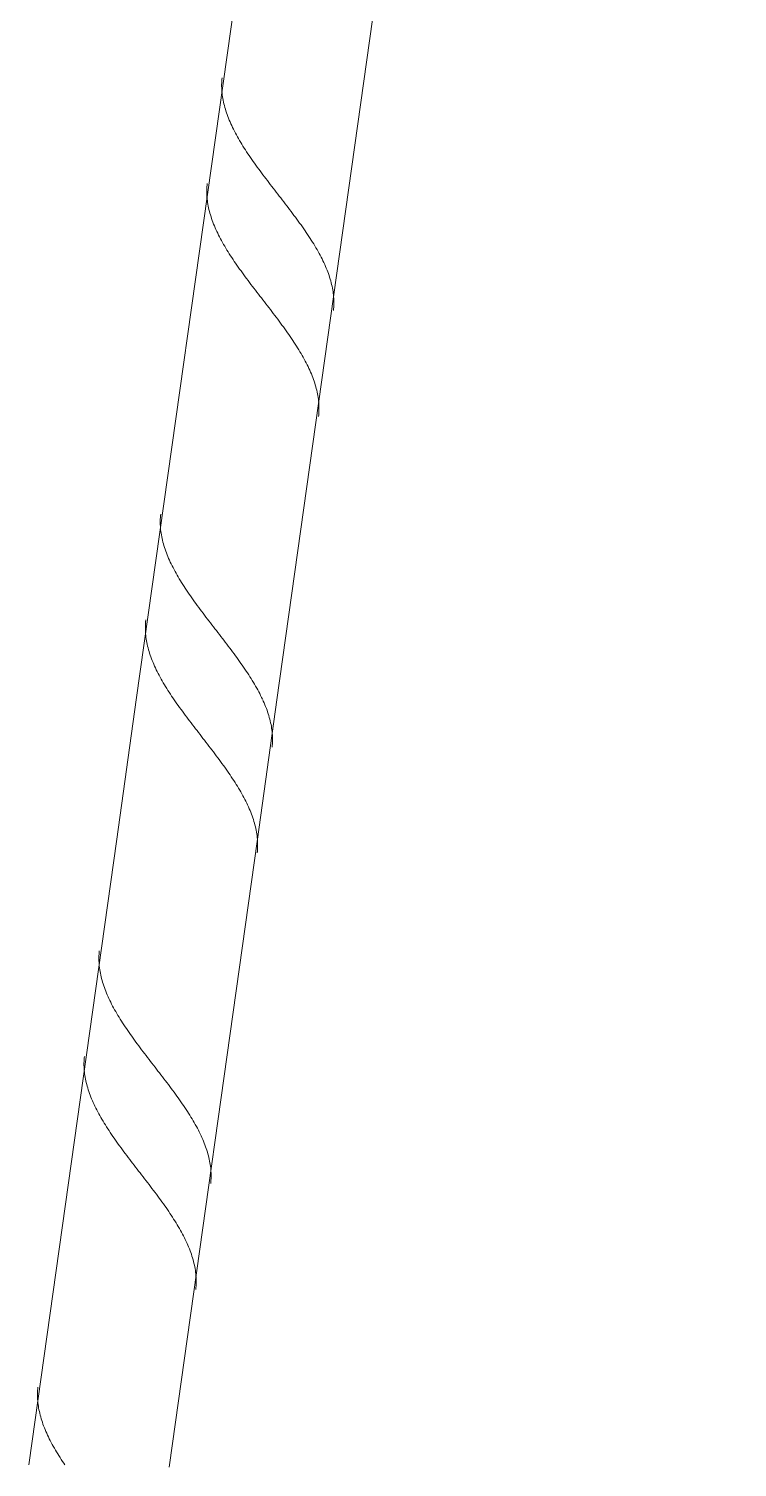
# Model space of a CAD drawing. Header units: inches. Extents: x -19229 to -222, y -6301 to 12387.
# Drawn here: x -19228.7 to -19226.16, y -60.88 to -55.71 of the extents above; entities that cross this region are included whole.
import ezdxf

# ---------------------------------------------------------------- set-up
doc = ezdxf.new("R2010")
doc.units = ezdxf.units.IN
doc.header["$MEASUREMENT"] = 0
doc.layers.add('A-WALL', color=113, linetype='Continuous', lineweight=9)
doc.layers.add('A-WALL-PATT', color=111, linetype='Continuous', lineweight=25)

# ---------------------------------------------------------------- blocks, each defined once
blk = doc.blocks.new('FP_1-DETAIL - PRECAST _ CONC_ - PLANK PARALLEL TO WALL')
at = {"layer": 'A-WALL'}
for p, q in [((17212.0257, -46.2941), (17210.3629, -58.1253)), ((17210.8678, -58.1253), (17212.5208, -46.3637)), ((17210.3629, -58.1253), (17210.2927, -58.6253)), ((17210.7976, -58.6253), (17210.8678, -58.1253)), ((17210.2927, -58.6253), (17209.9767, -60.8732)), ((17210.4804, -60.8823), (17210.7976, -58.6253))]:
    blk.add_line(p, q, dxfattribs=at)
at = {"layer": 'A-WALL-PATT', "color": 55, "lineweight": 9}
for p, q in [((17210.6693, -55.9137), (17210.6695, -55.9075)), ((17210.6693, -55.9199), (17210.6693, -55.9137)), ((17210.6695, -55.9261), (17210.6693, -55.9199)), ((17210.6695, -55.9075), (17210.6698, -55.9014)), ((17210.6697, -55.9324), (17210.6695, -55.9261)), ((17210.6698, -55.9014), (17210.6703, -55.8953)), ((17210.6703, -55.8953), (17210.6709, -55.8892)), ((17210.6702, -55.9386), (17210.6697, -55.9324)), ((17210.6708, -55.9449), (17210.6702, -55.9386)), ((17210.6715, -55.9512), (17210.6708, -55.9449)), ((17210.6724, -55.9575), (17210.6715, -55.9512)), ((17210.6734, -55.9639), (17210.6724, -55.9575)), ((17210.6746, -55.9702), (17210.6734, -55.9639)), ((17210.6759, -55.9766), (17210.6746, -55.9702)), ((17210.6774, -55.983), (17210.6759, -55.9766)), ((17210.679, -55.9894), (17210.6774, -55.983)), ((17210.6807, -55.9959), (17210.679, -55.9894)), ((17210.6826, -56.0023), (17210.6807, -55.9959)), ((17210.6846, -56.0088), (17210.6826, -56.0023)), ((17210.6867, -56.0153), (17210.6846, -56.0088)), ((17210.689, -56.0218), (17210.6867, -56.0153)), ((17210.6914, -56.0284), (17210.689, -56.0218)), ((17210.694, -56.0349), (17210.6914, -56.0284)), ((17210.6966, -56.0415), (17210.694, -56.0349)), ((17210.6994, -56.0481), (17210.6966, -56.0415)), ((17210.7024, -56.0547), (17210.6994, -56.0481)), ((17210.7054, -56.0613), (17210.7024, -56.0547)), ((17210.7086, -56.0679), (17210.7054, -56.0613)), ((17210.7118, -56.0746), (17210.7086, -56.0679)), ((17210.7152, -56.0813), (17210.7118, -56.0746)), ((17210.7187, -56.088), (17210.7152, -56.0813)), ((17210.7223, -56.0947), (17210.7187, -56.088)), ((17210.726, -56.1014), (17210.7223, -56.0947)), ((17210.7298, -56.1081), (17210.726, -56.1014)), ((17210.7337, -56.1149), (17210.7298, -56.1081)), ((17210.7378, -56.1216), (17210.7337, -56.1149)), ((17210.7419, -56.1284), (17210.7378, -56.1216)), ((17210.746, -56.1352), (17210.7419, -56.1284)), ((17210.7503, -56.142), (17210.746, -56.1352)), ((17210.7547, -56.1488), (17210.7503, -56.142)), ((17210.7591, -56.1556), (17210.7547, -56.1488)), ((17210.7637, -56.1624), (17210.7591, -56.1556)), ((17210.7683, -56.1693), (17210.7637, -56.1624)), ((17210.773, -56.1761), (17210.7683, -56.1693)), ((17210.7777, -56.183), (17210.773, -56.1761)), ((17210.7825, -56.1899), (17210.7777, -56.183)), ((17210.7874, -56.1967), (17210.7825, -56.1899)), ((17210.7923, -56.2036), (17210.7874, -56.1967)), ((17210.7973, -56.2105), (17210.7923, -56.2036)), ((17210.8023, -56.2174), (17210.7973, -56.2105)), ((17210.8074, -56.2243), (17210.8023, -56.2174)), ((17210.8125, -56.2313), (17210.8074, -56.2243)), ((17210.8177, -56.2382), (17210.8125, -56.2313)), ((17210.6159, -56.2939), (17210.6161, -56.2877)), ((17210.6161, -56.2877), (17210.6164, -56.2816)), ((17210.6164, -56.2816), (17210.6169, -56.2755)), ((17210.6169, -56.2755), (17210.6175, -56.2693)), ((17210.8229, -56.2451), (17210.8177, -56.2382)), ((17210.8282, -56.252), (17210.8229, -56.2451)), ((17210.8334, -56.259), (17210.8282, -56.252)), ((17210.8387, -56.2659), (17210.8334, -56.259)), ((17210.844, -56.2729), (17210.8387, -56.2659)), ((17210.8494, -56.2798), (17210.844, -56.2729)), ((17210.8547, -56.2868), (17210.8494, -56.2798)), ((17210.8601, -56.2937), (17210.8547, -56.2868)), ((17210.6159, -56.3001), (17210.6159, -56.2939)), ((17210.616, -56.3063), (17210.6159, -56.3001)), ((17210.6163, -56.3126), (17210.616, -56.3063)), ((17210.6167, -56.3188), (17210.6163, -56.3126)), ((17210.6173, -56.3251), (17210.6167, -56.3188)), ((17210.6181, -56.3314), (17210.6173, -56.3251)), ((17210.6189, -56.3377), (17210.6181, -56.3314)), ((17210.62, -56.344), (17210.6189, -56.3377)), ((17210.8655, -56.3007), (17210.8601, -56.2937)), ((17210.8708, -56.3076), (17210.8655, -56.3007)), ((17210.8762, -56.3146), (17210.8708, -56.3076)), ((17210.8816, -56.3215), (17210.8762, -56.3146)), ((17210.8869, -56.3285), (17210.8816, -56.3215)), ((17210.8923, -56.3354), (17210.8869, -56.3285)), ((17210.8976, -56.3424), (17210.8923, -56.3354)), ((17210.6211, -56.3504), (17210.62, -56.344)), ((17210.6225, -56.3568), (17210.6211, -56.3504)), ((17210.6239, -56.3632), (17210.6225, -56.3568)), ((17210.6255, -56.3696), (17210.6239, -56.3632)), ((17210.6273, -56.3761), (17210.6255, -56.3696)), ((17210.6291, -56.3825), (17210.6273, -56.3761)), ((17210.6312, -56.389), (17210.6291, -56.3825)), ((17210.6333, -56.3955), (17210.6312, -56.389)), ((17210.9029, -56.3493), (17210.8976, -56.3424)), ((17210.9082, -56.3562), (17210.9029, -56.3493)), ((17210.9135, -56.3632), (17210.9082, -56.3562)), ((17210.9188, -56.3701), (17210.9135, -56.3632)), ((17210.924, -56.377), (17210.9188, -56.3701)), ((17210.9291, -56.384), (17210.924, -56.377)), ((17210.9343, -56.3909), (17210.9291, -56.384)), ((17210.9393, -56.3978), (17210.9343, -56.3909)), ((17210.6356, -56.402), (17210.6333, -56.3955)), ((17210.638, -56.4085), (17210.6356, -56.402)), ((17210.6405, -56.4151), (17210.638, -56.4085)), ((17210.6432, -56.4217), (17210.6405, -56.4151)), ((17210.646, -56.4283), (17210.6432, -56.4217)), ((17210.6489, -56.4349), (17210.646, -56.4283)), ((17210.652, -56.4415), (17210.6489, -56.4349)), ((17210.6551, -56.4481), (17210.652, -56.4415)), ((17210.9444, -56.4047), (17210.9393, -56.3978)), ((17210.9494, -56.4116), (17210.9444, -56.4047)), ((17210.9543, -56.4185), (17210.9494, -56.4116)), ((17210.9592, -56.4254), (17210.9543, -56.4185)), ((17210.964, -56.4322), (17210.9592, -56.4254)), ((17210.9687, -56.4391), (17210.964, -56.4322)), ((17210.9734, -56.446), (17210.9687, -56.4391)), ((17210.6584, -56.4548), (17210.6551, -56.4481)), ((17210.6618, -56.4615), (17210.6584, -56.4548)), ((17210.6653, -56.4681), (17210.6618, -56.4615)), ((17210.6689, -56.4748), (17210.6653, -56.4681)), ((17210.6726, -56.4816), (17210.6689, -56.4748)), ((17210.6764, -56.4883), (17210.6726, -56.4816)), ((17210.6803, -56.495), (17210.6764, -56.4883)), ((17210.978, -56.4528), (17210.9734, -56.446)), ((17210.9825, -56.4596), (17210.978, -56.4528)), ((17210.987, -56.4665), (17210.9825, -56.4596)), ((17210.9913, -56.4733), (17210.987, -56.4665)), ((17210.9956, -56.4801), (17210.9913, -56.4733)), ((17210.9998, -56.4868), (17210.9956, -56.4801)), ((17211.0039, -56.4936), (17210.9998, -56.4868)), ((17211.0079, -56.5004), (17211.0039, -56.4936)), ((17210.6843, -56.5018), (17210.6803, -56.495)), ((17210.6884, -56.5086), (17210.6843, -56.5018)), ((17210.6926, -56.5154), (17210.6884, -56.5086)), ((17210.6969, -56.5222), (17210.6926, -56.5154)), ((17210.7013, -56.529), (17210.6969, -56.5222)), ((17210.7057, -56.5358), (17210.7013, -56.529)), ((17210.7102, -56.5426), (17210.7057, -56.5358)), ((17210.7148, -56.5495), (17210.7102, -56.5426)), ((17211.0118, -56.5071), (17211.0079, -56.5004)), ((17211.0156, -56.5139), (17211.0118, -56.5071)), ((17211.0194, -56.5206), (17211.0156, -56.5139)), ((17211.023, -56.5273), (17211.0194, -56.5206)), ((17211.0265, -56.534), (17211.023, -56.5273)), ((17211.0298, -56.5406), (17211.0265, -56.534)), ((17211.0331, -56.5473), (17211.0298, -56.5406)), ((17210.7195, -56.5563), (17210.7148, -56.5495)), ((17210.7243, -56.5632), (17210.7195, -56.5563)), ((17210.7291, -56.5701), (17210.7243, -56.5632)), ((17210.7339, -56.5769), (17210.7291, -56.5701)), ((17210.7389, -56.5838), (17210.7339, -56.5769)), ((17210.7439, -56.5907), (17210.7389, -56.5838)), ((17210.7489, -56.5976), (17210.7439, -56.5907)), ((17210.754, -56.6045), (17210.7489, -56.5976)), ((17211.0363, -56.5539), (17211.0331, -56.5473)), ((17211.0393, -56.5606), (17211.0363, -56.5539)), ((17211.0422, -56.5672), (17211.0393, -56.5606)), ((17211.045, -56.5738), (17211.0422, -56.5672)), ((17211.0477, -56.5803), (17211.045, -56.5738)), ((17211.0502, -56.5869), (17211.0477, -56.5803)), ((17211.0526, -56.5934), (17211.0502, -56.5869)), ((17211.0549, -56.5999), (17211.0526, -56.5934)), ((17210.7591, -56.6114), (17210.754, -56.6045)), ((17210.7643, -56.6184), (17210.7591, -56.6114)), ((17210.7695, -56.6253), (17210.7643, -56.6184)), ((17210.7747, -56.6322), (17210.7695, -56.6253)), ((17210.78, -56.6392), (17210.7747, -56.6322)), ((17210.7853, -56.6461), (17210.78, -56.6392)), ((17210.7906, -56.6531), (17210.7853, -56.6461)), ((17211.0571, -56.6064), (17211.0549, -56.5999)), ((17211.0591, -56.6129), (17211.0571, -56.6064)), ((17211.061, -56.6194), (17211.0591, -56.6129)), ((17211.0627, -56.6258), (17211.061, -56.6194)), ((17211.0643, -56.6322), (17211.0627, -56.6258)), ((17211.0658, -56.6386), (17211.0643, -56.6322)), ((17211.0671, -56.645), (17211.0658, -56.6386)), ((17211.0683, -56.6514), (17211.0671, -56.645)), ((17210.7959, -56.66), (17210.7906, -56.6531)), ((17210.8013, -56.6669), (17210.7959, -56.66)), ((17210.8067, -56.6739), (17210.8013, -56.6669)), ((17210.812, -56.6808), (17210.8067, -56.6739)), ((17210.8174, -56.6878), (17210.812, -56.6808)), ((17210.8228, -56.6948), (17210.8174, -56.6878)), ((17210.8281, -56.7017), (17210.8228, -56.6948)), ((17210.8335, -56.7087), (17210.8281, -56.7017)), ((17211.0693, -56.6577), (17211.0683, -56.6514)), ((17211.0702, -56.664), (17211.0693, -56.6577)), ((17211.0709, -56.6703), (17211.0702, -56.664)), ((17211.0715, -56.6766), (17211.0709, -56.6703)), ((17211.0719, -56.6829), (17211.0715, -56.6766)), ((17211.0722, -56.6891), (17211.0719, -56.6829)), ((17211.0723, -56.6953), (17211.0722, -56.6891)), ((17211.0722, -56.7077), (17211.0723, -56.7015)), ((17211.0723, -56.7015), (17211.0723, -56.6953)), ((17210.8389, -56.7156), (17210.8335, -56.7087)), ((17210.8442, -56.7225), (17210.8389, -56.7156)), ((17210.8495, -56.7295), (17210.8442, -56.7225)), ((17210.8548, -56.7364), (17210.8495, -56.7295)), ((17210.8601, -56.7434), (17210.8548, -56.7364)), ((17210.8653, -56.7503), (17210.8601, -56.7434)), ((17210.8705, -56.7572), (17210.8653, -56.7503)), ((17211.0707, -56.7261), (17211.0714, -56.72)), ((17211.0714, -56.72), (17211.0718, -56.7138)), ((17211.0718, -56.7138), (17211.0722, -56.7077)), ((17210.8757, -56.7642), (17210.8705, -56.7572)), ((17210.8808, -56.7711), (17210.8757, -56.7642)), ((17210.8859, -56.778), (17210.8808, -56.7711)), ((17210.8909, -56.7849), (17210.8859, -56.778)), ((17210.8959, -56.7918), (17210.8909, -56.7849)), ((17210.9009, -56.7987), (17210.8959, -56.7918)), ((17210.9057, -56.8056), (17210.9009, -56.7987)), ((17210.9105, -56.8124), (17210.9057, -56.8056)), ((17210.9153, -56.8193), (17210.9105, -56.8124)), ((17210.92, -56.8261), (17210.9153, -56.8193)), ((17210.9246, -56.833), (17210.92, -56.8261)), ((17210.9291, -56.8398), (17210.9246, -56.833)), ((17210.9335, -56.8466), (17210.9291, -56.8398)), ((17210.9379, -56.8534), (17210.9335, -56.8466)), ((17210.9422, -56.8602), (17210.9379, -56.8534)), ((17210.9464, -56.867), (17210.9422, -56.8602)), ((17210.9505, -56.8738), (17210.9464, -56.867)), ((17210.9545, -56.8806), (17210.9505, -56.8738)), ((17210.9584, -56.8873), (17210.9545, -56.8806)), ((17210.9622, -56.894), (17210.9584, -56.8873)), ((17210.9659, -56.9008), (17210.9622, -56.894)), ((17210.9695, -56.9075), (17210.9659, -56.9008)), ((17210.973, -56.9141), (17210.9695, -56.9075)), ((17210.9764, -56.9208), (17210.973, -56.9141)), ((17210.9797, -56.9275), (17210.9764, -56.9208)), ((17210.9828, -56.9341), (17210.9797, -56.9275)), ((17210.9859, -56.9407), (17210.9828, -56.9341)), ((17210.9888, -56.9473), (17210.9859, -56.9407)), ((17210.9916, -56.9539), (17210.9888, -56.9473)), ((17210.9943, -56.9605), (17210.9916, -56.9539)), ((17210.9968, -56.9671), (17210.9943, -56.9605)), ((17210.9992, -56.9736), (17210.9968, -56.9671)), ((17211.0015, -56.9801), (17210.9992, -56.9736)), ((17211.0036, -56.9866), (17211.0015, -56.9801)), ((17211.0057, -56.9931), (17211.0036, -56.9866)), ((17211.0075, -56.9995), (17211.0057, -56.9931)), ((17211.0093, -57.006), (17211.0075, -56.9995)), ((17211.0109, -57.0124), (17211.0093, -57.006)), ((17211.0123, -57.0188), (17211.0109, -57.0124)), ((17211.0137, -57.0252), (17211.0123, -57.0188)), ((17211.0148, -57.0316), (17211.0137, -57.0252)), ((17211.0159, -57.0379), (17211.0148, -57.0316)), ((17211.0167, -57.0442), (17211.0159, -57.0379)), ((17211.0175, -57.0505), (17211.0167, -57.0442)), ((17211.0181, -57.0568), (17211.0175, -57.0505)), ((17211.0185, -57.0631), (17211.0181, -57.0568)), ((17211.0188, -57.0693), (17211.0185, -57.0631)), ((17211.0173, -57.1063), (17211.0179, -57.1002)), ((17211.0179, -57.1002), (17211.0184, -57.094)), ((17211.0184, -57.094), (17211.0187, -57.0879)), ((17211.0187, -57.0879), (17211.0189, -57.0817)), ((17211.0189, -57.0755), (17211.0188, -57.0693)), ((17211.0189, -57.0817), (17211.0189, -57.0755)), ((17210.4489, -57.4822), (17210.4491, -57.4761)), ((17210.4491, -57.4761), (17210.4494, -57.4699)), ((17210.4494, -57.4699), (17210.4499, -57.4638)), ((17210.4499, -57.4638), (17210.4505, -57.4577)), ((17210.4489, -57.4884), (17210.4489, -57.4822)), ((17210.449, -57.4946), (17210.4489, -57.4884)), ((17210.4493, -57.5009), (17210.449, -57.4946)), ((17210.4497, -57.5071), (17210.4493, -57.5009)), ((17210.4503, -57.5134), (17210.4497, -57.5071)), ((17210.4511, -57.5197), (17210.4503, -57.5134)), ((17210.4519, -57.526), (17210.4511, -57.5197)), ((17210.453, -57.5324), (17210.4519, -57.526)), ((17210.4541, -57.5387), (17210.453, -57.5324)), ((17210.4555, -57.5451), (17210.4541, -57.5387)), ((17210.4569, -57.5515), (17210.4555, -57.5451)), ((17210.4585, -57.5579), (17210.4569, -57.5515)), ((17210.4603, -57.5644), (17210.4585, -57.5579)), ((17210.4621, -57.5708), (17210.4603, -57.5644)), ((17210.4641, -57.5773), (17210.4621, -57.5708)), ((17210.4663, -57.5838), (17210.4641, -57.5773)), ((17210.4686, -57.5903), (17210.4663, -57.5838)), ((17210.471, -57.5969), (17210.4686, -57.5903)), ((17210.4735, -57.6034), (17210.471, -57.5969)), ((17210.4762, -57.61), (17210.4735, -57.6034)), ((17210.479, -57.6166), (17210.4762, -57.61)), ((17210.4819, -57.6232), (17210.479, -57.6166)), ((17210.485, -57.6298), (17210.4819, -57.6232)), ((17210.4881, -57.6364), (17210.485, -57.6298)), ((17210.4914, -57.6431), (17210.4881, -57.6364)), ((17210.4948, -57.6498), (17210.4914, -57.6431)), ((17210.4983, -57.6565), (17210.4948, -57.6498)), ((17210.5019, -57.6632), (17210.4983, -57.6565)), ((17210.5056, -57.6699), (17210.5019, -57.6632)), ((17210.5094, -57.6766), (17210.5056, -57.6699)), ((17210.5133, -57.6834), (17210.5094, -57.6766)), ((17210.5173, -57.6901), (17210.5133, -57.6834)), ((17210.5214, -57.6969), (17210.5173, -57.6901)), ((17210.5256, -57.7037), (17210.5214, -57.6969)), ((17210.5299, -57.7105), (17210.5256, -57.7037)), ((17210.5343, -57.7173), (17210.5299, -57.7105)), ((17210.5387, -57.7241), (17210.5343, -57.7173)), ((17210.5432, -57.7309), (17210.5387, -57.7241)), ((17210.5478, -57.7378), (17210.5432, -57.7309)), ((17210.5525, -57.7446), (17210.5478, -57.7378)), ((17210.5573, -57.7515), (17210.5525, -57.7446)), ((17210.5621, -57.7584), (17210.5573, -57.7515)), ((17210.5669, -57.7653), (17210.5621, -57.7584)), ((17210.5719, -57.7721), (17210.5669, -57.7653)), ((17210.5769, -57.779), (17210.5719, -57.7721)), ((17210.5819, -57.7859), (17210.5769, -57.779)), ((17210.587, -57.7929), (17210.5819, -57.7859)), ((17210.3964, -57.844), (17210.3971, -57.8378)), ((17210.5921, -57.7998), (17210.587, -57.7929)), ((17210.5973, -57.8067), (17210.5921, -57.7998)), ((17210.6025, -57.8136), (17210.5973, -57.8067)), ((17210.6077, -57.8206), (17210.6025, -57.8136)), ((17210.613, -57.8275), (17210.6077, -57.8206)), ((17210.6183, -57.8344), (17210.613, -57.8275)), ((17210.6236, -57.8414), (17210.6183, -57.8344)), ((17210.3955, -57.8624), (17210.3956, -57.8562)), ((17210.3955, -57.8686), (17210.3955, -57.8624)), ((17210.3956, -57.8748), (17210.3955, -57.8686)), ((17210.3956, -57.8562), (17210.396, -57.8501)), ((17210.3959, -57.8811), (17210.3956, -57.8748)), ((17210.3963, -57.8873), (17210.3959, -57.8811)), ((17210.396, -57.8501), (17210.3964, -57.844)), ((17210.3969, -57.8936), (17210.3963, -57.8873)), ((17210.6289, -57.8483), (17210.6236, -57.8414)), ((17210.6343, -57.8553), (17210.6289, -57.8483)), ((17210.6396, -57.8622), (17210.6343, -57.8553)), ((17210.645, -57.8692), (17210.6396, -57.8622)), ((17210.6504, -57.8761), (17210.645, -57.8692)), ((17210.6558, -57.8831), (17210.6504, -57.8761)), ((17210.6611, -57.89), (17210.6558, -57.8831)), ((17210.6665, -57.897), (17210.6611, -57.89)), ((17210.3976, -57.8999), (17210.3969, -57.8936)), ((17210.3985, -57.9062), (17210.3976, -57.8999)), ((17210.3995, -57.9126), (17210.3985, -57.9062)), ((17210.4007, -57.9189), (17210.3995, -57.9126)), ((17210.402, -57.9253), (17210.4007, -57.9189)), ((17210.4035, -57.9317), (17210.402, -57.9253)), ((17210.4051, -57.9381), (17210.4035, -57.9317)), ((17210.4068, -57.9446), (17210.4051, -57.9381)), ((17210.6719, -57.9039), (17210.6665, -57.897)), ((17210.6772, -57.9109), (17210.6719, -57.9039)), ((17210.6825, -57.9178), (17210.6772, -57.9109)), ((17210.6878, -57.9248), (17210.6825, -57.9178)), ((17210.6931, -57.9317), (17210.6878, -57.9248)), ((17210.6983, -57.9386), (17210.6931, -57.9317)), ((17210.7035, -57.9456), (17210.6983, -57.9386)), ((17210.4087, -57.951), (17210.4068, -57.9446)), ((17210.4107, -57.9575), (17210.4087, -57.951)), ((17210.4129, -57.964), (17210.4107, -57.9575)), ((17210.4151, -57.9705), (17210.4129, -57.964)), ((17210.4176, -57.977), (17210.4151, -57.9705)), ((17210.4201, -57.9836), (17210.4176, -57.977)), ((17210.4228, -57.9902), (17210.4201, -57.9836)), ((17210.4256, -57.9968), (17210.4228, -57.9902)), ((17210.7087, -57.9525), (17210.7035, -57.9456)), ((17210.7138, -57.9594), (17210.7087, -57.9525)), ((17210.7189, -57.9663), (17210.7138, -57.9594)), ((17210.7239, -57.9732), (17210.7189, -57.9663)), ((17210.7289, -57.9801), (17210.7239, -57.9732)), ((17210.7339, -57.987), (17210.7289, -57.9801)), ((17210.7387, -57.9939), (17210.7339, -57.987)), ((17210.7435, -58.0007), (17210.7387, -57.9939)), ((17210.4285, -58.0034), (17210.4256, -57.9968)), ((17210.4315, -58.01), (17210.4285, -58.0034)), ((17210.4347, -58.0166), (17210.4315, -58.01)), ((17210.438, -58.0233), (17210.4347, -58.0166)), ((17210.4413, -58.03), (17210.438, -58.0233)), ((17210.4448, -58.0366), (17210.4413, -58.03)), ((17210.4484, -58.0433), (17210.4448, -58.0366)), ((17210.4521, -58.0501), (17210.4484, -58.0433)), ((17210.7483, -58.0076), (17210.7435, -58.0007)), ((17210.7529, -58.0145), (17210.7483, -58.0076)), ((17210.7576, -58.0213), (17210.7529, -58.0145)), ((17210.7621, -58.0281), (17210.7576, -58.0213)), ((17210.7665, -58.035), (17210.7621, -58.0281)), ((17210.7709, -58.0418), (17210.7665, -58.035)), ((17210.7752, -58.0486), (17210.7709, -58.0418)), ((17210.456, -58.0568), (17210.4521, -58.0501)), ((17210.4599, -58.0635), (17210.456, -58.0568)), ((17210.4639, -58.0703), (17210.4599, -58.0635)), ((17210.468, -58.0771), (17210.4639, -58.0703)), ((17210.4722, -58.0839), (17210.468, -58.0771)), ((17210.4765, -58.0907), (17210.4722, -58.0839)), ((17210.4808, -58.0975), (17210.4765, -58.0907)), ((17210.7794, -58.0554), (17210.7752, -58.0486)), ((17210.7835, -58.0621), (17210.7794, -58.0554)), ((17210.7875, -58.0689), (17210.7835, -58.0621)), ((17210.7914, -58.0756), (17210.7875, -58.0689)), ((17210.7952, -58.0824), (17210.7914, -58.0756)), ((17210.7989, -58.0891), (17210.7952, -58.0824)), ((17210.8025, -58.0958), (17210.7989, -58.0891)), ((17210.806, -58.1025), (17210.8025, -58.0958)), ((17210.4853, -58.1043), (17210.4808, -58.0975)), ((17210.4898, -58.1111), (17210.4853, -58.1043)), ((17210.4944, -58.118), (17210.4898, -58.1111)), ((17210.4991, -58.1248), (17210.4944, -58.118)), ((17210.8094, -58.1091), (17210.806, -58.1025)), ((17210.8127, -58.1158), (17210.8094, -58.1091)), ((17210.8158, -58.1224), (17210.8127, -58.1158)), ((17210.7975, -58.6687), (17210.798, -58.6625)), ((17210.7981, -58.6316), (17210.7976, -58.6253)), ((17210.798, -58.6625), (17210.7983, -58.6564)), ((17210.7983, -58.6378), (17210.7981, -58.6316)), ((17210.7985, -58.644), (17210.7983, -58.6378)), ((17210.7983, -58.6564), (17210.7985, -58.6502)), ((17210.7985, -58.6502), (17210.7985, -58.644)), ((17210.7969, -58.6748), (17210.7975, -58.6687)), ((17210.2294, -59.0323), (17210.23, -59.0262)), ((17210.2284, -59.0569), (17210.2285, -59.0507)), ((17210.2286, -59.0631), (17210.2284, -59.0569)), ((17210.2285, -59.0507), (17210.2286, -59.0446)), ((17210.2286, -59.0446), (17210.2289, -59.0384)), ((17210.2289, -59.0694), (17210.2286, -59.0631)), ((17210.2289, -59.0384), (17210.2294, -59.0323)), ((17210.2293, -59.0756), (17210.2289, -59.0694)), ((17210.2299, -59.0819), (17210.2293, -59.0756)), ((17210.2306, -59.0882), (17210.2299, -59.0819)), ((17210.2315, -59.0945), (17210.2306, -59.0882)), ((17210.2325, -59.1009), (17210.2315, -59.0945)), ((17210.2337, -59.1072), (17210.2325, -59.1009)), ((17210.235, -59.1136), (17210.2337, -59.1072)), ((17210.2365, -59.12), (17210.235, -59.1136)), ((17210.2381, -59.1264), (17210.2365, -59.12)), ((17210.2398, -59.1329), (17210.2381, -59.1264)), ((17210.2417, -59.1393), (17210.2398, -59.1329)), ((17210.2437, -59.1458), (17210.2417, -59.1393)), ((17210.2459, -59.1523), (17210.2437, -59.1458)), ((17210.2481, -59.1588), (17210.2459, -59.1523)), ((17210.2506, -59.1654), (17210.2481, -59.1588)), ((17210.2531, -59.1719), (17210.2506, -59.1654)), ((17210.2558, -59.1785), (17210.2531, -59.1719)), ((17210.2586, -59.1851), (17210.2558, -59.1785)), ((17210.2615, -59.1917), (17210.2586, -59.1851)), ((17210.2645, -59.1983), (17210.2615, -59.1917)), ((17210.2677, -59.205), (17210.2645, -59.1983)), ((17210.2709, -59.2116), (17210.2677, -59.205)), ((17210.2743, -59.2183), (17210.2709, -59.2116)), ((17210.2778, -59.225), (17210.2743, -59.2183)), ((17210.2814, -59.2317), (17210.2778, -59.225)), ((17210.2851, -59.2384), (17210.2814, -59.2317)), ((17210.289, -59.2451), (17210.2851, -59.2384)), ((17210.2929, -59.2519), (17210.289, -59.2451)), ((17210.2969, -59.2586), (17210.2929, -59.2519)), ((17210.301, -59.2654), (17210.2969, -59.2586)), ((17210.3052, -59.2722), (17210.301, -59.2654)), ((17210.3095, -59.279), (17210.3052, -59.2722)), ((17210.3138, -59.2858), (17210.3095, -59.279)), ((17210.3183, -59.2926), (17210.3138, -59.2858)), ((17210.3228, -59.2994), (17210.3183, -59.2926)), ((17210.3274, -59.3063), (17210.3228, -59.2994)), ((17210.3321, -59.3131), (17210.3274, -59.3063)), ((17210.3368, -59.32), (17210.3321, -59.3131)), ((17210.3416, -59.3269), (17210.3368, -59.32)), ((17210.3465, -59.3338), (17210.3416, -59.3269)), ((17210.3514, -59.3406), (17210.3465, -59.3338)), ((17210.3564, -59.3475), (17210.3514, -59.3406)), ((17210.3614, -59.3544), (17210.3564, -59.3475)), ((17210.3665, -59.3614), (17210.3614, -59.3544)), ((17210.3717, -59.3683), (17210.3665, -59.3614)), ((17210.3768, -59.3752), (17210.3717, -59.3683)), ((17210.382, -59.3821), (17210.3768, -59.3752)), ((17210.3873, -59.3891), (17210.382, -59.3821)), ((17210.3925, -59.396), (17210.3873, -59.3891)), ((17210.175, -59.4309), (17210.1752, -59.4247)), ((17210.175, -59.4371), (17210.175, -59.4309)), ((17210.1751, -59.4433), (17210.175, -59.4371)), ((17210.1752, -59.4247), (17210.1755, -59.4186)), ((17210.1755, -59.4186), (17210.176, -59.4125)), ((17210.176, -59.4125), (17210.1766, -59.4064)), ((17210.3978, -59.4029), (17210.3925, -59.396)), ((17210.4032, -59.4099), (17210.3978, -59.4029)), ((17210.4085, -59.4168), (17210.4032, -59.4099)), ((17210.4138, -59.4238), (17210.4085, -59.4168)), ((17210.4192, -59.4307), (17210.4138, -59.4238)), ((17210.4246, -59.4377), (17210.4192, -59.4307)), ((17210.43, -59.4446), (17210.4246, -59.4377)), ((17210.1754, -59.4496), (17210.1751, -59.4433)), ((17210.1759, -59.4558), (17210.1754, -59.4496)), ((17210.1765, -59.4621), (17210.1759, -59.4558)), ((17210.1772, -59.4684), (17210.1765, -59.4621)), ((17210.1781, -59.4747), (17210.1772, -59.4684)), ((17210.1791, -59.4811), (17210.1781, -59.4747)), ((17210.1803, -59.4874), (17210.1791, -59.4811)), ((17210.1816, -59.4938), (17210.1803, -59.4874)), ((17210.4353, -59.4516), (17210.43, -59.4446)), ((17210.4407, -59.4585), (17210.4353, -59.4516)), ((17210.4461, -59.4655), (17210.4407, -59.4585)), ((17210.4514, -59.4724), (17210.4461, -59.4655)), ((17210.4568, -59.4794), (17210.4514, -59.4724)), ((17210.4621, -59.4863), (17210.4568, -59.4794)), ((17210.4674, -59.4933), (17210.4621, -59.4863)), ((17210.183, -59.5002), (17210.1816, -59.4938)), ((17210.1846, -59.5066), (17210.183, -59.5002)), ((17210.1864, -59.5131), (17210.1846, -59.5066)), ((17210.1883, -59.5195), (17210.1864, -59.5131)), ((17210.1903, -59.526), (17210.1883, -59.5195)), ((17210.1924, -59.5325), (17210.1903, -59.526)), ((17210.1947, -59.539), (17210.1924, -59.5325)), ((17210.1971, -59.5456), (17210.1947, -59.539)), ((17210.4726, -59.5002), (17210.4674, -59.4933)), ((17210.4779, -59.5071), (17210.4726, -59.5002)), ((17210.4831, -59.5141), (17210.4779, -59.5071)), ((17210.4882, -59.521), (17210.4831, -59.5141)), ((17210.4934, -59.5279), (17210.4882, -59.521)), ((17210.4985, -59.5348), (17210.4934, -59.5279)), ((17210.5035, -59.5417), (17210.4985, -59.5348)), ((17210.5085, -59.5486), (17210.5035, -59.5417)), ((17210.1997, -59.5521), (17210.1971, -59.5456)), ((17210.2023, -59.5587), (17210.1997, -59.5521)), ((17210.2051, -59.5653), (17210.2023, -59.5587)), ((17210.208, -59.5719), (17210.2051, -59.5653)), ((17210.2111, -59.5785), (17210.208, -59.5719)), ((17210.2142, -59.5851), (17210.2111, -59.5785)), ((17210.2175, -59.5918), (17210.2142, -59.5851)), ((17210.2209, -59.5985), (17210.2175, -59.5918)), ((17210.5134, -59.5555), (17210.5085, -59.5486)), ((17210.5183, -59.5624), (17210.5134, -59.5555)), ((17210.5231, -59.5693), (17210.5183, -59.5624)), ((17210.5278, -59.5761), (17210.5231, -59.5693)), ((17210.5325, -59.583), (17210.5278, -59.5761)), ((17210.5371, -59.5898), (17210.5325, -59.583)), ((17210.5416, -59.5966), (17210.5371, -59.5898)), ((17210.2244, -59.6052), (17210.2209, -59.5985)), ((17210.228, -59.6119), (17210.2244, -59.6052)), ((17210.2317, -59.6186), (17210.228, -59.6119)), ((17210.2355, -59.6253), (17210.2317, -59.6186)), ((17210.2394, -59.6321), (17210.2355, -59.6253)), ((17210.2434, -59.6388), (17210.2394, -59.6321)), ((17210.2475, -59.6456), (17210.2434, -59.6388)), ((17210.2517, -59.6524), (17210.2475, -59.6456)), ((17210.5461, -59.6035), (17210.5416, -59.5966)), ((17210.5505, -59.6103), (17210.5461, -59.6035)), ((17210.5547, -59.6171), (17210.5505, -59.6103)), ((17210.5589, -59.6239), (17210.5547, -59.6171)), ((17210.563, -59.6306), (17210.5589, -59.6239)), ((17210.567, -59.6374), (17210.563, -59.6306)), ((17210.571, -59.6441), (17210.567, -59.6374)), ((17210.5748, -59.6509), (17210.571, -59.6441)), ((17210.256, -59.6592), (17210.2517, -59.6524)), ((17210.2604, -59.666), (17210.256, -59.6592)), ((17210.2648, -59.6728), (17210.2604, -59.666)), ((17210.2694, -59.6796), (17210.2648, -59.6728)), ((17210.274, -59.6865), (17210.2694, -59.6796)), ((17210.2786, -59.6933), (17210.274, -59.6865)), ((17210.2834, -59.7002), (17210.2786, -59.6933)), ((17210.5785, -59.6576), (17210.5748, -59.6509)), ((17210.5821, -59.6643), (17210.5785, -59.6576)), ((17210.5856, -59.671), (17210.5821, -59.6643)), ((17210.589, -59.6776), (17210.5856, -59.671)), ((17210.5922, -59.6843), (17210.589, -59.6776)), ((17210.5954, -59.6909), (17210.5922, -59.6843)), ((17210.5984, -59.6976), (17210.5954, -59.6909)), ((17210.6013, -59.7042), (17210.5984, -59.6976)), ((17210.2882, -59.7071), (17210.2834, -59.7002)), ((17210.2931, -59.7139), (17210.2882, -59.7071)), ((17210.298, -59.7208), (17210.2931, -59.7139)), ((17210.303, -59.7277), (17210.298, -59.7208)), ((17210.308, -59.7346), (17210.303, -59.7277)), ((17210.3131, -59.7415), (17210.308, -59.7346)), ((17210.3182, -59.7485), (17210.3131, -59.7415)), ((17210.3234, -59.7554), (17210.3182, -59.7485)), ((17210.6041, -59.7108), (17210.6013, -59.7042)), ((17210.6068, -59.7173), (17210.6041, -59.7108)), ((17210.6094, -59.7239), (17210.6068, -59.7173)), ((17210.6118, -59.7304), (17210.6094, -59.7239)), ((17210.6141, -59.7369), (17210.6118, -59.7304)), ((17210.6162, -59.7434), (17210.6141, -59.7369)), ((17210.6182, -59.7499), (17210.6162, -59.7434)), ((17210.6201, -59.7564), (17210.6182, -59.7499)), ((17210.3286, -59.7623), (17210.3234, -59.7554)), ((17210.3338, -59.7692), (17210.3286, -59.7623)), ((17210.3391, -59.7762), (17210.3338, -59.7692)), ((17210.3444, -59.7831), (17210.3391, -59.7762)), ((17210.3497, -59.7901), (17210.3444, -59.7831)), ((17210.3551, -59.797), (17210.3497, -59.7901)), ((17210.3604, -59.804), (17210.3551, -59.797)), ((17210.6218, -59.7628), (17210.6201, -59.7564)), ((17210.6234, -59.7692), (17210.6218, -59.7628)), ((17210.6249, -59.7756), (17210.6234, -59.7692)), ((17210.6262, -59.782), (17210.6249, -59.7756)), ((17210.6274, -59.7884), (17210.6262, -59.782)), ((17210.6284, -59.7947), (17210.6274, -59.7884)), ((17210.6293, -59.801), (17210.6284, -59.7947)), ((17210.63, -59.8073), (17210.6293, -59.801)), ((17210.3658, -59.8109), (17210.3604, -59.804)), ((17210.3711, -59.8179), (17210.3658, -59.8109)), ((17210.3765, -59.8248), (17210.3711, -59.8179)), ((17210.3819, -59.8318), (17210.3765, -59.8248)), ((17210.3873, -59.8387), (17210.3819, -59.8318)), ((17210.3926, -59.8457), (17210.3873, -59.8387)), ((17210.398, -59.8526), (17210.3926, -59.8457)), ((17210.4033, -59.8596), (17210.398, -59.8526)), ((17210.6306, -59.8136), (17210.63, -59.8073)), ((17210.6305, -59.857), (17210.631, -59.8508)), ((17210.631, -59.8199), (17210.6306, -59.8136)), ((17210.6313, -59.8261), (17210.631, -59.8199)), ((17210.631, -59.8508), (17210.6313, -59.8447)), ((17210.6315, -59.8323), (17210.6313, -59.8261)), ((17210.6313, -59.8447), (17210.6314, -59.8385)), ((17210.6314, -59.8385), (17210.6315, -59.8323)), ((17210.4086, -59.8665), (17210.4033, -59.8596)), ((17210.4139, -59.8734), (17210.4086, -59.8665)), ((17210.4192, -59.8804), (17210.4139, -59.8734)), ((17210.4244, -59.8873), (17210.4192, -59.8804)), ((17210.4296, -59.8942), (17210.4244, -59.8873)), ((17210.4348, -59.9012), (17210.4296, -59.8942)), ((17210.4399, -59.9081), (17210.4348, -59.9012)), ((17210.6299, -59.8631), (17210.6305, -59.857)), ((17210.445, -59.915), (17210.4399, -59.9081)), ((17210.4501, -59.9219), (17210.445, -59.915)), ((17210.4551, -59.9288), (17210.4501, -59.9219)), ((17210.46, -59.9357), (17210.4551, -59.9288)), ((17210.4649, -59.9426), (17210.46, -59.9357)), ((17210.4697, -59.9494), (17210.4649, -59.9426)), ((17210.4744, -59.9563), (17210.4697, -59.9494)), ((17210.4791, -59.9631), (17210.4744, -59.9563)), ((17210.4837, -59.97), (17210.4791, -59.9631)), ((17210.4882, -59.9768), (17210.4837, -59.97)), ((17210.4927, -59.9836), (17210.4882, -59.9768)), ((17210.497, -59.9905), (17210.4927, -59.9836)), ((17210.5013, -59.9973), (17210.497, -59.9905)), ((17210.5055, -60.004), (17210.5013, -59.9973)), ((17210.5096, -60.0108), (17210.5055, -60.004)), ((17210.5136, -60.0176), (17210.5096, -60.0108)), ((17210.5175, -60.0243), (17210.5136, -60.0176)), ((17210.5213, -60.0311), (17210.5175, -60.0243)), ((17210.525, -60.0378), (17210.5213, -60.0311)), ((17210.5287, -60.0445), (17210.525, -60.0378)), ((17210.5321, -60.0512), (17210.5287, -60.0445)), ((17210.5355, -60.0578), (17210.5321, -60.0512)), ((17210.5388, -60.0645), (17210.5355, -60.0578)), ((17210.542, -60.0711), (17210.5388, -60.0645)), ((17210.545, -60.0778), (17210.542, -60.0711)), ((17210.5479, -60.0844), (17210.545, -60.0778)), ((17210.5507, -60.0909), (17210.5479, -60.0844)), ((17210.5534, -60.0975), (17210.5507, -60.0909)), ((17210.5559, -60.1041), (17210.5534, -60.0975)), ((17210.5583, -60.1106), (17210.5559, -60.1041)), ((17210.5606, -60.1171), (17210.5583, -60.1106)), ((17210.5628, -60.1236), (17210.5606, -60.1171)), ((17210.5648, -60.1301), (17210.5628, -60.1236)), ((17210.5667, -60.1366), (17210.5648, -60.1301)), ((17210.5684, -60.143), (17210.5667, -60.1366)), ((17210.57, -60.1494), (17210.5684, -60.143)), ((17210.5715, -60.1558), (17210.57, -60.1494)), ((17210.5728, -60.1622), (17210.5715, -60.1558)), ((17210.5739, -60.1686), (17210.5728, -60.1622)), ((17210.575, -60.1749), (17210.5739, -60.1686)), ((17210.5759, -60.1812), (17210.575, -60.1749)), ((17210.5766, -60.1875), (17210.5759, -60.1812)), ((17210.5772, -60.1938), (17210.5766, -60.1875)), ((17210.5776, -60.2001), (17210.5772, -60.1938)), ((17210.5779, -60.2063), (17210.5776, -60.2001)), ((17210.578, -60.2125), (17210.5779, -60.2063)), ((17210.578, -60.2187), (17210.578, -60.2125)), ((17210.5764, -60.2433), (17210.5771, -60.2372)), ((17210.5771, -60.2372), (17210.5775, -60.231)), ((17210.5775, -60.231), (17210.5779, -60.2249)), ((17210.5779, -60.2249), (17210.578, -60.2187)), ((17210.008, -60.6192), (17210.0082, -60.6131)), ((17210.008, -60.6254), (17210.008, -60.6192)), ((17210.0081, -60.6316), (17210.008, -60.6254)), ((17210.0082, -60.6131), (17210.0085, -60.6069)), ((17210.0085, -60.6069), (17210.009, -60.6008)), ((17210.009, -60.6008), (17210.0096, -60.5947)), ((17210.0084, -60.6379), (17210.0081, -60.6316)), ((17210.0089, -60.6441), (17210.0084, -60.6379)), ((17210.0094, -60.6504), (17210.0089, -60.6441)), ((17210.0102, -60.6567), (17210.0094, -60.6504)), ((17210.0111, -60.663), (17210.0102, -60.6567)), ((17210.0121, -60.6694), (17210.0111, -60.663)), ((17210.0133, -60.6757), (17210.0121, -60.6694)), ((17210.0146, -60.6821), (17210.0133, -60.6757)), ((17210.016, -60.6885), (17210.0146, -60.6821)), ((17210.0176, -60.6949), (17210.016, -60.6885)), ((17210.0194, -60.7014), (17210.0176, -60.6949)), ((17210.0213, -60.7078), (17210.0194, -60.7014)), ((17210.0233, -60.7143), (17210.0213, -60.7078)), ((17210.0254, -60.7208), (17210.0233, -60.7143)), ((17210.0277, -60.7273), (17210.0254, -60.7208)), ((17210.0301, -60.7339), (17210.0277, -60.7273)), ((17210.0327, -60.7404), (17210.0301, -60.7339)), ((17210.0353, -60.747), (17210.0327, -60.7404)), ((17210.0381, -60.7536), (17210.0353, -60.747)), ((17210.041, -60.7602), (17210.0381, -60.7536)), ((17210.0441, -60.7668), (17210.041, -60.7602)), ((17210.0472, -60.7735), (17210.0441, -60.7668)), ((17210.0505, -60.7801), (17210.0472, -60.7735)), ((17210.0539, -60.7868), (17210.0505, -60.7801)), ((17210.0574, -60.7935), (17210.0539, -60.7868)), ((17210.061, -60.8002), (17210.0574, -60.7935)), ((17210.0647, -60.8069), (17210.061, -60.8002)), ((17210.0685, -60.8136), (17210.0647, -60.8069)), ((17210.0724, -60.8204), (17210.0685, -60.8136)), ((17210.0764, -60.8271), (17210.0724, -60.8204)), ((17210.0805, -60.8339), (17210.0764, -60.8271)), ((17210.0847, -60.8407), (17210.0805, -60.8339)), ((17210.089, -60.8475), (17210.0847, -60.8407)), ((17210.0934, -60.8543), (17210.089, -60.8475)), ((17210.0978, -60.8611), (17210.0934, -60.8543)), ((17210.1024, -60.868), (17210.0978, -60.8611)), ((17210.1059, -60.8732), (17210.1024, -60.868))]:
    blk.add_line(p, q, dxfattribs=at)
at = {"layer": 'A-WALL-PATT', "color": 9, "lineweight": 9}
for p, q in [((17210.5038, -58.1317), (17210.4994, -58.1253)), ((17210.5086, -58.1386), (17210.5038, -58.1317)), ((17210.5135, -58.1454), (17210.5086, -58.1386)), ((17210.5184, -58.1523), (17210.5135, -58.1454)), ((17210.8189, -58.1291), (17210.8171, -58.1253)), ((17210.8218, -58.1357), (17210.8189, -58.1291)), ((17210.8246, -58.1423), (17210.8218, -58.1357)), ((17210.8273, -58.1488), (17210.8246, -58.1423)), ((17210.8298, -58.1554), (17210.8273, -58.1488)), ((17210.5234, -58.1592), (17210.5184, -58.1523)), ((17210.5285, -58.1661), (17210.5234, -58.1592)), ((17210.5335, -58.173), (17210.5285, -58.1661)), ((17210.5387, -58.18), (17210.5335, -58.173)), ((17210.5438, -58.1869), (17210.5387, -58.18)), ((17210.549, -58.1938), (17210.5438, -58.1869)), ((17210.5543, -58.2007), (17210.549, -58.1938)), ((17210.8322, -58.1619), (17210.8298, -58.1554)), ((17210.8345, -58.1684), (17210.8322, -58.1619)), ((17210.8366, -58.1749), (17210.8345, -58.1684)), ((17210.8387, -58.1814), (17210.8366, -58.1749)), ((17210.8405, -58.1879), (17210.8387, -58.1814)), ((17210.8423, -58.1943), (17210.8405, -58.1879)), ((17210.8439, -58.2007), (17210.8423, -58.1943)), ((17210.5596, -58.2077), (17210.5543, -58.2007)), ((17210.5648, -58.2146), (17210.5596, -58.2077)), ((17210.5702, -58.2216), (17210.5648, -58.2146)), ((17210.5755, -58.2285), (17210.5702, -58.2216)), ((17210.5809, -58.2355), (17210.5755, -58.2285)), ((17210.5862, -58.2424), (17210.5809, -58.2355)), ((17210.5916, -58.2494), (17210.5862, -58.2424)), ((17210.597, -58.2563), (17210.5916, -58.2494)), ((17210.8453, -58.2071), (17210.8439, -58.2007)), ((17210.8466, -58.2135), (17210.8453, -58.2071)), ((17210.8478, -58.2199), (17210.8466, -58.2135)), ((17210.8488, -58.2262), (17210.8478, -58.2199)), ((17210.8497, -58.2325), (17210.8488, -58.2262)), ((17210.8505, -58.2388), (17210.8497, -58.2325)), ((17210.851, -58.2451), (17210.8505, -58.2388)), ((17210.8515, -58.2514), (17210.851, -58.2451)), ((17210.8518, -58.2576), (17210.8515, -58.2514)), ((17210.6023, -58.2633), (17210.597, -58.2563)), ((17210.6077, -58.2702), (17210.6023, -58.2633)), ((17210.6131, -58.2772), (17210.6077, -58.2702)), ((17210.6184, -58.2841), (17210.6131, -58.2772)), ((17210.6238, -58.2911), (17210.6184, -58.2841)), ((17210.6291, -58.298), (17210.6238, -58.2911)), ((17210.6344, -58.3049), (17210.6291, -58.298)), ((17210.8503, -58.2946), (17210.8509, -58.2885)), ((17210.8509, -58.2885), (17210.8514, -58.2823)), ((17210.8514, -58.2823), (17210.8517, -58.2762)), ((17210.8517, -58.2762), (17210.8519, -58.27)), ((17210.8519, -58.2638), (17210.8518, -58.2576)), ((17210.8519, -58.27), (17210.8519, -58.2638)), ((17210.6396, -58.3119), (17210.6344, -58.3049)), ((17210.6449, -58.3188), (17210.6396, -58.3119)), ((17210.6501, -58.3257), (17210.6449, -58.3188)), ((17210.6553, -58.3327), (17210.6501, -58.3257)), ((17210.6604, -58.3396), (17210.6553, -58.3327)), ((17210.6655, -58.3465), (17210.6604, -58.3396)), ((17210.6705, -58.3534), (17210.6655, -58.3465)), ((17210.6755, -58.3603), (17210.6705, -58.3534)), ((17210.6804, -58.3672), (17210.6755, -58.3603)), ((17210.6853, -58.3741), (17210.6804, -58.3672)), ((17210.6901, -58.3809), (17210.6853, -58.3741)), ((17210.6948, -58.3878), (17210.6901, -58.3809)), ((17210.6995, -58.3946), (17210.6948, -58.3878)), ((17210.7041, -58.4015), (17210.6995, -58.3946)), ((17210.7086, -58.4083), (17210.7041, -58.4015)), ((17210.7131, -58.4151), (17210.7086, -58.4083)), ((17210.7175, -58.422), (17210.7131, -58.4151)), ((17210.7217, -58.4287), (17210.7175, -58.422)), ((17210.7259, -58.4355), (17210.7217, -58.4287)), ((17210.73, -58.4423), (17210.7259, -58.4355)), ((17210.7341, -58.4491), (17210.73, -58.4423)), ((17210.738, -58.4558), (17210.7341, -58.4491)), ((17210.7418, -58.4625), (17210.738, -58.4558)), ((17210.7455, -58.4693), (17210.7418, -58.4625)), ((17210.7491, -58.476), (17210.7455, -58.4693)), ((17210.7526, -58.4827), (17210.7491, -58.476)), ((17210.756, -58.4893), (17210.7526, -58.4827)), ((17210.7592, -58.496), (17210.756, -58.4893)), ((17210.7624, -58.5026), (17210.7592, -58.496)), ((17210.7654, -58.5092), (17210.7624, -58.5026)), ((17210.7684, -58.5159), (17210.7654, -58.5092)), ((17210.7712, -58.5224), (17210.7684, -58.5159)), ((17210.7738, -58.529), (17210.7712, -58.5224)), ((17210.7764, -58.5356), (17210.7738, -58.529)), ((17210.7788, -58.5421), (17210.7764, -58.5356)), ((17210.7811, -58.5486), (17210.7788, -58.5421)), ((17210.7832, -58.5551), (17210.7811, -58.5486)), ((17210.7852, -58.5616), (17210.7832, -58.5551)), ((17210.7871, -58.5681), (17210.7852, -58.5616)), ((17210.7888, -58.5745), (17210.7871, -58.5681)), ((17210.7904, -58.5809), (17210.7888, -58.5745)), ((17210.7919, -58.5873), (17210.7904, -58.5809)), ((17210.7932, -58.5937), (17210.7919, -58.5873)), ((17210.7944, -58.6001), (17210.7932, -58.5937)), ((17210.7954, -58.6064), (17210.7944, -58.6001)), ((17210.7963, -58.6127), (17210.7954, -58.6064)), ((17210.797, -58.619), (17210.7963, -58.6127)), ((17210.7976, -58.6253), (17210.797, -58.619))]:
    blk.add_line(p, q, dxfattribs=at)
blk = doc.blocks.new('Dowel7 - Dowel-1936060-DETAIL - PRECAST _ CONC_ - PLANK PARALLEL TO WALL')
at = {"layer": 'A-WALL'}
blk.add_blockref('FP_1-DETAIL - PRECAST _ CONC_ - PLANK PARALLEL TO WALL', (-18219.3403, 0), dxfattribs=at)

msp = doc.modelspace()

# ---------------------------------------------------------------- block references
at = {"layer": 'A-WALL'}
msp.add_blockref('Dowel7 - Dowel-1936060-DETAIL - PRECAST _ CONC_ - PLANK PARALLEL TO WALL', (-18219.3403, 0), dxfattribs=at)

doc.saveas('drawing.dxf')
